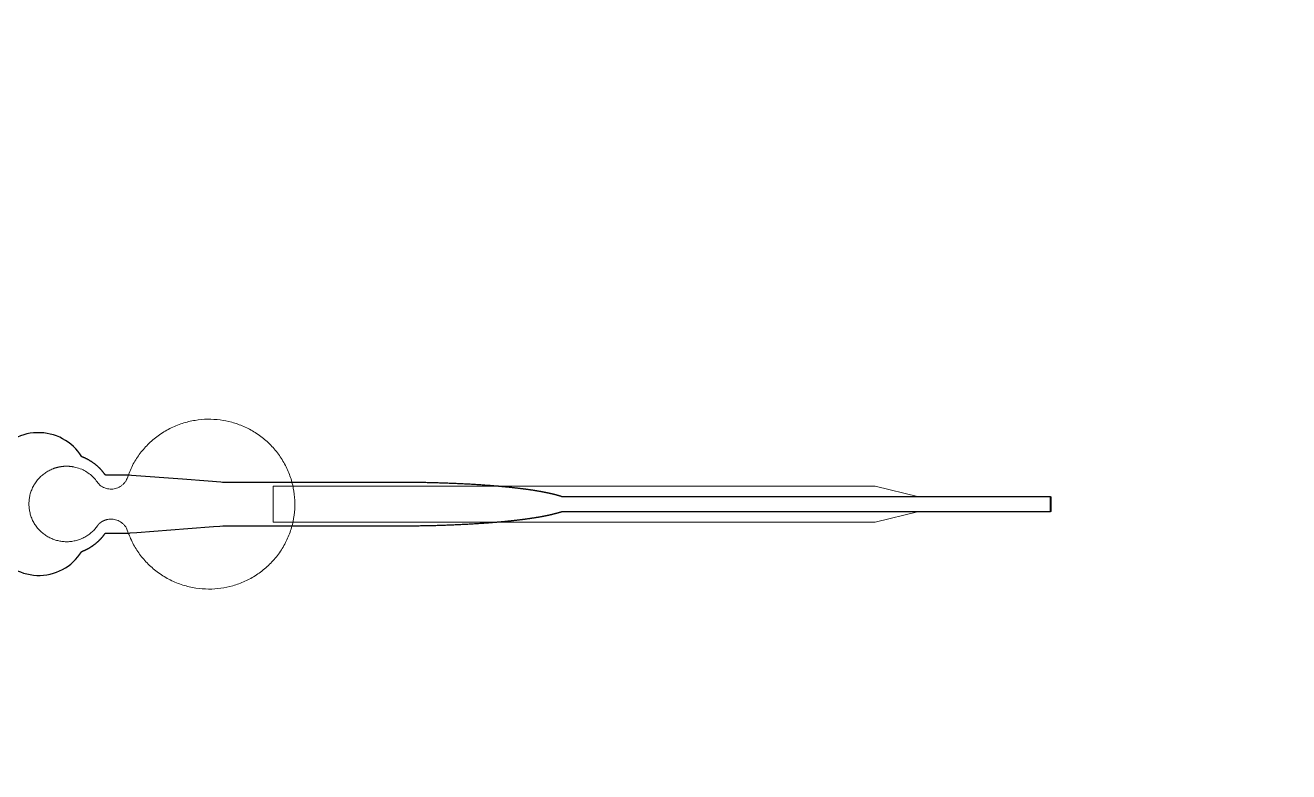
# Model space of a CAD drawing. Header units: inches. Extents: x -52997 to 52003, y -52254 to 52746.
# Drawn here: x -6910 to -2547, y 12617 to 15194 of the extents above; entities that cross this region are included whole.
import ezdxf

# ---------------------------------------------------------------- set-up
doc = ezdxf.new("R2010")
doc.units = ezdxf.units.IN
doc.header["$MEASUREMENT"] = 0
doc.layers.add('1', color=1, linetype='Continuous')
doc.layers.add('2', color=140, linetype='Continuous', lineweight=0)
doc.layers.add('3', color=90, linetype='Continuous', lineweight=0)

msp = doc.modelspace()

# ---------------------------------------------------------------- linework, layer by layer
at = {"layer": '1'}
for points in [[(-16283.4, -47485.7), (0, -47485.7), (16283.4, -47485.7, 5.999107)], [(-16250, -47285.7), (0, -47285.7), (16250, -47285.7, 5.986812)], [(-13685.8, -45485.7), (0, -45485.7), (13685.8, -45485.7, 6.794322)]]:
    msp.add_lwpolyline(points, format="xyb", close=True, dxfattribs=at)
msp.add_lwpolyline([(-7019.4, 13388.6, 0.578435), (-6714.9, 13377.2), (-6714.5, 13377.3), (-6713.7, 13377.6), (-6712.9, 13378), (-6712, 13378.3), (-6711.2, 13378.6), (-6710.3, 13379), (-6709.5, 13379.4), (-6708.6, 13379.7), (-6707.8, 13380.1), (-6706.9, 13380.5), (-6706.1, 13380.8), (-6705.2, 13381.2), (-6704.3, 13381.6), (-6703.5, 13382), (-6702.6, 13382.4), (-6701.8, 13382.8), (-6700.9, 13383.3), (-6700.1, 13383.7), (-6699.2, 13384.1), (-6698.3, 13384.5), (-6697.5, 13385), (-6696.6, 13385.4), (-6695.8, 13385.9), (-6694.9, 13386.3), (-6694.1, 13386.8), (-6693.2, 13387.3), (-6692.3, 13387.8), (-6691.5, 13388.2), (-6690.6, 13388.7), (-6689.8, 13389.2), (-6688.9, 13389.7), (-6688.1, 13390.2), (-6687.2, 13390.8), (-6686.4, 13391.3), (-6685.5, 13391.8), (-6684.7, 13392.3), (-6683.8, 13392.9), (-6683, 13393.4), (-6682.1, 13393.9), (-6681.3, 13394.5), (-6680.5, 13395.1), (-6679.6, 13395.6), (-6678.8, 13396.2), (-6677.9, 13396.8), (-6677.1, 13397.3), (-6676.3, 13397.9), (-6675.5, 13398.5), (-6674.6, 13399.1), (-6673.8, 13399.7), (-6673, 13400.3), (-6672.2, 13400.9), (-6671.4, 13401.5), (-6670.6, 13402.2), (-6669.7, 13402.8), (-6668.9, 13403.4), (-6668.1, 13404), (-6667.3, 13404.7), (-6666.5, 13405.3), (-6665.8, 13406), (-6665, 13406.6), (-6664.2, 13407.3), (-6663.4, 13407.9), (-6662.6, 13408.6), (-6661.9, 13409.3), (-6661.1, 13409.9), (-6660.3, 13410.6), (-6659.6, 13411.3), (-6658.8, 13412), (-6658.1, 13412.7), (-6657.3, 13413.4), (-6656.6, 13414), (-6655.8, 13414.7), (-6655.1, 13415.4), (-6654.4, 13416.2), (-6653.6, 13416.9), (-6652.9, 13417.6), (-6652.2, 13418.3), (-6651.5, 13419), (-6650.8, 13419.7), (-6650.1, 13420.5), (-6649.4, 13421.2), (-6648.7, 13421.9), (-6648, 13422.6), (-6647.3, 13423.4), (-6646.7, 13424.1), (-6646, 13424.9), (-6645.3, 13425.6), (-6644.7, 13426.3), (-6644, 13427.1), (-6643.4, 13427.8), (-6642.7, 13428.6), (-6642.1, 13429.3), (-6641.5, 13430.1), (-6640.9, 13430.8), (-6640.2, 13431.6), (-6639.6, 13432.4), (-6639, 13433.1), (-6638.4, 13433.9), (-6637.8, 13434.7), (-6637.3, 13435.4), (-6636.7, 13436.2), (-6636.1, 13436.9), (-6635.5, 13437.7), (-6635, 13438.5), (-6634.4, 13439.3), (-6633.9, 13440), (-6633.3, 13440.8), (-6589.8, 13440.8), (-6568, 13440.8), (-6557.1, 13440.8), (-6554.3, 13440.8), (-6553, 13440.8), (-6552.9, 13440.8), (-6552.9, 13440.8), (-6552.9, 13440.8), (-6552.9, 13440.8), (-6552.9, 13440.8), (-6552.8, 13440.8), (-6552.5, 13440.8), (-6551.8, 13440.9), (-6550.4, 13441), (-6547.6, 13441.2), (-6525.5, 13442.9), (-6348.9, 13456.4), (-6260.6, 13463.2), (-6238.5, 13464.9), (-6227.5, 13465.8), (-6227.1, 13465.8), (-6227, 13465.8), (-6227, 13465.8), (-6227, 13465.8), (-6226.9, 13465.8), (-6226.5, 13465.8), (-5966, 13465.8), (-5959.7, 13465.8), (-5947.1, 13465.8), (-5846.6, 13465.8), (-5645.6, 13465.8), (-5633, 13465.8), (-5626.8, 13465.8), (-5623.6, 13465.8), (-5622, 13465.8), (-5621.6, 13465.8), (-5621.5, 13465.8), (-5621.4, 13465.8), (-5621.3, 13465.8), (-5621.3, 13465.8), (-5621.3, 13465.8), (-5620.7, 13465.8), (-5616.1, 13465.8), (-5611.5, 13465.8), (-5606.9, 13465.8), (-5602.2, 13465.8), (-5597.6, 13465.9), (-5592.9, 13465.9), (-5588.3, 13465.9), (-5583.6, 13465.9), (-5578.9, 13466), (-5574.2, 13466), (-5569.5, 13466.1), (-5564.8, 13466.1), (-5560, 13466.2), (-5555.3, 13466.3), (-5550.5, 13466.3), (-5545.8, 13466.4), (-5541, 13466.5), (-5536.2, 13466.6), (-5531.5, 13466.6), (-5526.7, 13466.7), (-5521.9, 13466.8), (-5517.1, 13466.9), (-5512.3, 13467), (-5507.4, 13467.2), (-5502.6, 13467.3), (-5497.8, 13467.4), (-5493, 13467.5), (-5488.2, 13467.7), (-5483.3, 13467.8), (-5478.5, 13468), (-5473.7, 13468.1), (-5468.8, 13468.3), (-5464, 13468.4), (-5459.2, 13468.6), (-5454.3, 13468.8), (-5449.5, 13468.9), (-5444.7, 13469.1), (-5439.9, 13469.3), (-5435, 13469.5), (-5430.2, 13469.7), (-5425.4, 13469.9), (-5420.6, 13470.1), (-5415.8, 13470.3), (-5411, 13470.6), (-5406.2, 13470.8), (-5401.4, 13471), (-5396.6, 13471.3), (-5391.9, 13471.5), (-5387.1, 13471.7), (-5382.4, 13472), (-5377.6, 13472.3), (-5372.9, 13472.5), (-5368.2, 13472.8), (-5363.5, 13473.1), (-5358.8, 13473.4), (-5354.1, 13473.6), (-5349.4, 13473.9), (-5344.8, 13474.2), (-5340.1, 13474.5), (-5335.5, 13474.8), (-5330.9, 13475.2), (-5326.3, 13475.5), (-5321.7, 13475.8), (-5319.4, 13476), (-5317.2, 13476.1), (-5314.9, 13476.3), (-5312.6, 13476.5), (-5310.4, 13476.7), (-5308.1, 13476.8), (-5305.9, 13477), (-5303.6, 13477.2), (-5301.4, 13477.3), (-5299.1, 13477.5), (-5296.9, 13477.7), (-5294.7, 13477.9), (-5292.5, 13478.1), (-5290.3, 13478.2), (-5288, 13478.4), (-5285.8, 13478.6), (-5283.6, 13478.8), (-5281.4, 13479), (-5279.3, 13479.2), (-5277.1, 13479.4), (-5274.9, 13479.6), (-5272.7, 13479.7), (-5270.6, 13479.9), (-5268.4, 13480.1), (-5266.3, 13480.3), (-5264.1, 13480.5), (-5262, 13480.7), (-5259.9, 13480.9), (-5257.7, 13481.1), (-5255.6, 13481.3), (-5253.5, 13481.5), (-5251.4, 13481.7), (-5249.3, 13481.9), (-5247.2, 13482.2), (-5245.1, 13482.4), (-5243, 13482.6), (-5241, 13482.8), (-5238.9, 13483), (-5236.9, 13483.2), (-5234.8, 13483.4), (-5232.8, 13483.6), (-5230.7, 13483.9), (-5228.7, 13484.1), (-5226.7, 13484.3), (-5224.7, 13484.5), (-5222.7, 13484.7), (-5220.7, 13485), (-5218.7, 13485.2), (-5216.7, 13485.4), (-5214.7, 13485.6), (-5212.8, 13485.9), (-5210.8, 13486.1), (-5208.9, 13486.3), (-5206.9, 13486.6), (-5205, 13486.8), (-5203.1, 13487), (-5201.1, 13487.3), (-5199.2, 13487.5), (-5197.3, 13487.7), (-5195.4, 13488), (-5193.6, 13488.2), (-5191.7, 13488.4), (-5189.8, 13488.7), (-5188, 13488.9), (-5186.1, 13489.2), (-5184.3, 13489.4), (-5182.5, 13489.6), (-5180.6, 13489.9), (-5178.8, 13490.1), (-5177, 13490.4), (-5175.2, 13490.6), (-5173.4, 13490.9), (-5171.7, 13491.1), (-5169.9, 13491.4), (-5168.1, 13491.6), (-5166.4, 13491.9), (-5164.6, 13492.1), (-5162.9, 13492.4), (-5161.2, 13492.7), (-5159.5, 13492.9), (-5157.8, 13493.2), (-5156.1, 13493.4), (-5154.4, 13493.7), (-5152.7, 13493.9), (-5151.1, 13494.2), (-5149.4, 13494.5), (-5147.8, 13494.7), (-5146.1, 13495), (-5144.5, 13495.3), (-5142.9, 13495.5), (-5141.3, 13495.8), (-5139.7, 13496.1), (-5138.1, 13496.3), (-5136.6, 13496.6), (-5135, 13496.9), (-5133.4, 13497.1), (-5131.9, 13497.4), (-5130.4, 13497.7), (-5128.8, 13497.9), (-5127.3, 13498.2), (-5125.8, 13498.5), (-5124.3, 13498.8), (-5122.9, 13499), (-5121.4, 13499.3), (-5119.9, 13499.6), (-5118.5, 13499.9), (-5117, 13500.1), (-5115.6, 13500.4), (-5114.2, 13500.7), (-5112.8, 13501), (-5111.4, 13501.3), (-5110, 13501.5), (-5108.6, 13501.8), (-5107.3, 13502.1), (-5105.9, 13502.4), (-5104.6, 13502.7), (-5103.2, 13503), (-5101.9, 13503.2), (-5100.6, 13503.5), (-5099.3, 13503.8), (-5098, 13504.1), (-5096.7, 13504.4), (-5095.4, 13504.7), (-5094.2, 13505), (-5092.9, 13505.3), (-5091.7, 13505.5), (-5090.5, 13505.8), (-5089.3, 13506.1), (-5088.1, 13506.4), (-5086.9, 13506.7), (-5085.7, 13507), (-5084.5, 13507.3), (-5083.4, 13507.6), (-5082.2, 13507.9), (-5081.1, 13508.2), (-5079.9, 13508.5), (-5078.8, 13508.7), (-5077.7, 13509), (-5076.6, 13509.3), (-5075.5, 13509.6), (-5074.5, 13509.9), (-5073.4, 13510.2), (-5072.4, 13510.5), (-5071.3, 13510.8), (-5070.3, 13511.1), (-5069.3, 13511.4), (-5068.3, 13511.7), (-5067.3, 13512), (-5066.3, 13512.3), (-5065.3, 13512.6), (-5064.4, 13512.9), (-5063.4, 13513.2), (-5062.5, 13513.5), (-5061.5, 13513.8), (-5060.6, 13514.1), (-5059.7, 13514.4), (-5058.8, 13514.7), (-5057.9, 13515), (-5057.1, 13515.3), (-5055.7, 13515.8), (-3370, 13515.6), (-3370, 13565.8), (-5055.6, 13565.8), (-5055.9, 13565.9), (-5056.7, 13566.2), (-5057.6, 13566.5), (-5058.5, 13566.8), (-5059.4, 13567.1), (-5060.3, 13567.4), (-5061.2, 13567.7), (-5062.1, 13568), (-5063.1, 13568.3), (-5064, 13568.6), (-5065, 13568.9), (-5065.9, 13569.2), (-5066.9, 13569.5), (-5067.9, 13569.8), (-5068.9, 13570.1), (-5069.9, 13570.4), (-5071, 13570.7), (-5072, 13571), (-5073.1, 13571.3), (-5074.1, 13571.6), (-5075.2, 13571.9), (-5076.3, 13572.2), (-5077.4, 13572.5), (-5078.5, 13572.8), (-5079.6, 13573), (-5080.7, 13573.3), (-5081.9, 13573.6), (-5083, 13573.9), (-5084.2, 13574.2), (-5085.3, 13574.5), (-5086.5, 13574.8), (-5087.7, 13575.1), (-5088.9, 13575.4), (-5090.1, 13575.7), (-5091.3, 13576), (-5092.6, 13576.3), (-5093.8, 13576.5), (-5095.1, 13576.8), (-5096.4, 13577.1), (-5097.6, 13577.4), (-5098.9, 13577.7), (-5100.2, 13578), (-5101.5, 13578.3), (-5102.9, 13578.6), (-5104.2, 13578.8), (-5105.5, 13579.1), (-5106.9, 13579.4), (-5108.3, 13579.7), (-5109.6, 13580), (-5111, 13580.3), (-5112.4, 13580.5), (-5113.8, 13580.8), (-5115.3, 13581.1), (-5116.7, 13581.4), (-5118.1, 13581.7), (-5119.6, 13581.9), (-5121, 13582.2), (-5122.5, 13582.5), (-5124, 13582.8), (-5125.5, 13583), (-5127, 13583.3), (-5128.5, 13583.6), (-5130, 13583.9), (-5131.5, 13584.1), (-5133.1, 13584.4), (-5134.6, 13584.7), (-5136.2, 13584.9), (-5137.8, 13585.2), (-5139.4, 13585.5), (-5141, 13585.7), (-5142.6, 13586), (-5144.2, 13586.3), (-5145.8, 13586.5), (-5147.4, 13586.8), (-5149.1, 13587.1), (-5150.7, 13587.3), (-5152.4, 13587.6), (-5154.1, 13587.9), (-5155.7, 13588.1), (-5157.4, 13588.4), (-5159.1, 13588.6), (-5160.8, 13588.9), (-5162.6, 13589.1), (-5164.3, 13589.4), (-5166, 13589.7), (-5167.8, 13589.9), (-5169.5, 13590.2), (-5171.3, 13590.4), (-5173.1, 13590.7), (-5174.9, 13590.9), (-5176.6, 13591.2), (-5178.4, 13591.4), (-5180.3, 13591.6), (-5182.1, 13591.9), (-5183.9, 13592.1), (-5185.7, 13592.4), (-5187.6, 13592.6), (-5189.4, 13592.9), (-5191.3, 13593.1), (-5193.2, 13593.3), (-5195.1, 13593.6), (-5197, 13593.8), (-5198.8, 13594.1), (-5200.8, 13594.3), (-5202.7, 13594.5), (-5204.6, 13594.8), (-5206.5, 13595), (-5208.5, 13595.2), (-5210.4, 13595.5), (-5212.4, 13595.7), (-5214.3, 13595.9), (-5216.3, 13596.1), (-5218.3, 13596.4), (-5220.3, 13596.6), (-5222.3, 13596.8), (-5224.3, 13597), (-5226.3, 13597.2), (-5228.3, 13597.5), (-5230.3, 13597.7), (-5232.3, 13597.9), (-5234.4, 13598.1), (-5236.4, 13598.3), (-5238.5, 13598.5), (-5240.5, 13598.8), (-5242.6, 13599), (-5244.7, 13599.2), (-5246.8, 13599.4), (-5248.8, 13599.6), (-5250.9, 13599.8), (-5253, 13600), (-5255.1, 13600.2), (-5257.3, 13600.4), (-5259.4, 13600.6), (-5261.5, 13600.8), (-5263.6, 13601), (-5265.8, 13601.2), (-5267.9, 13601.4), (-5270.1, 13601.6), (-5272.2, 13601.8), (-5274.4, 13602), (-5276.6, 13602.2), (-5278.7, 13602.4), (-5280.9, 13602.6), (-5283.1, 13602.8), (-5285.3, 13602.9), (-5287.5, 13603.1), (-5289.7, 13603.3), (-5291.9, 13603.5), (-5294.1, 13603.7), (-5296.4, 13603.8), (-5298.6, 13604), (-5300.8, 13604.2), (-5303, 13604.4), (-5305.3, 13604.6), (-5307.5, 13604.7), (-5309.8, 13604.9), (-5312, 13605.1), (-5314.3, 13605.2), (-5316.6, 13605.4), (-5318.8, 13605.6), (-5323.4, 13605.9), (-5327.9, 13606.2), (-5332.5, 13606.5), (-5337.1, 13606.9), (-5341.7, 13607.2), (-5346.4, 13607.5), (-5351, 13607.8), (-5355.7, 13608), (-5360.4, 13608.3), (-5365, 13608.6), (-5369.7, 13608.9), (-5374.4, 13609.2), (-5379.2, 13609.4), (-5383.9, 13609.7), (-5388.6, 13609.9), (-5393.4, 13610.2), (-5398.1, 13610.4), (-5402.9, 13610.7), (-5407.7, 13610.9), (-5412.4, 13611.1), (-5417.2, 13611.3), (-5422, 13611.5), (-5426.8, 13611.7), (-5431.6, 13611.9), (-5436.4, 13612.1), (-5441.2, 13612.3), (-5446, 13612.5), (-5450.8, 13612.7), (-5455.6, 13612.9), (-5460.4, 13613.1), (-5465.2, 13613.2), (-5470, 13613.4), (-5474.8, 13613.5), (-5479.7, 13613.7), (-5484.5, 13613.8), (-5489.3, 13614), (-5494.1, 13614.1), (-5498.9, 13614.2), (-5503.7, 13614.3), (-5508.4, 13614.5), (-5513.2, 13614.6), (-5518, 13614.7), (-5522.8, 13614.8), (-5527.5, 13614.9), (-5532.3, 13615), (-5537.1, 13615.1), (-5541.8, 13615.1), (-5546.5, 13615.2), (-5551.3, 13615.3), (-5556, 13615.4), (-5560.7, 13615.4), (-5565.4, 13615.5), (-5570.1, 13615.5), (-5574.8, 13615.6), (-5579.4, 13615.6), (-5584.1, 13615.7), (-5588.7, 13615.7), (-5593.4, 13615.7), (-5598, 13615.7), (-5602.6, 13615.8), (-5607.2, 13615.8), (-5609.5, 13615.8), (-5610.1, 13615.8), (-5610.4, 13615.8), (-5610.5, 13615.8), (-5610.7, 13615.8), (-5612.3, 13615.8), (-5618.7, 13615.8), (-5631.4, 13615.8), (-5682.4, 13615.8), (-5886.3, 13615.8), (-5937.3, 13615.8), (-5962.8, 13615.8), (-5969.2, 13615.8), (-5970.8, 13615.8), (-6226.6, 13615.8), (-6227, 13615.8), (-6227, 13615.8), (-6227, 13615.8), (-6227.1, 13615.8), (-6227.2, 13615.8), (-6227.5, 13615.8), (-6228.9, 13615.9), (-6234.4, 13616.3), (-6278.6, 13619.7), (-6366.9, 13626.5), (-6543.5, 13640.1), (-6549.1, 13640.5), (-6551.8, 13640.7), (-6552.5, 13640.8), (-6552.8, 13640.8), (-6552.9, 13640.8), (-6552.9, 13640.8), (-6552.9, 13640.8), (-6552.9, 13640.8), (-6552.9, 13640.8), (-6553, 13640.8), (-6553.3, 13640.8), (-6556.1, 13640.8), (-6561.5, 13640.8), (-6572.4, 13640.8), (-6594.2, 13640.8), (-6616, 13640.8), (-6626.9, 13640.8), (-6632.3, 13640.8), (-6633, 13640.8), (-6633.2, 13640.8), (-6633.3, 13640.8), (-6633.3, 13640.8), (-6633.3, 13640.8), (-6633.3, 13640.8), (-6633.4, 13640.8), (-6633.7, 13641.4), (-6634.5, 13642.5), (-6635.4, 13643.6), (-6636.2, 13644.7), (-6637, 13645.9), (-6637.9, 13647), (-6638.7, 13648.1), (-6639.6, 13649.2), (-6640.5, 13650.3), (-6641.4, 13651.4), (-6642.3, 13652.5), (-6643.2, 13653.6), (-6644.2, 13654.7), (-6645.1, 13655.8), (-6646.1, 13656.9), (-6647.1, 13658), (-6648.1, 13659.1), (-6649.1, 13660.2), (-6650.1, 13661.2), (-6651.1, 13662.3), (-6652.1, 13663.4), (-6653.2, 13664.4), (-6654.3, 13665.5), (-6655.3, 13666.5), (-6656.4, 13667.6), (-6657.5, 13668.6), (-6658.6, 13669.6), (-6659.8, 13670.6), (-6660.9, 13671.6), (-6662, 13672.6), (-6663.2, 13673.6), (-6664.4, 13674.6), (-6665.5, 13675.6), (-6666.7, 13676.6), (-6667.9, 13677.5), (-6669.1, 13678.5), (-6670.3, 13679.4), (-6671.6, 13680.4), (-6672.8, 13681.3), (-6674.1, 13682.2), (-6675.3, 13683.1), (-6676.6, 13684), (-6677.9, 13684.9), (-6679.2, 13685.8), (-6680.5, 13686.7), (-6681.8, 13687.5), (-6683.1, 13688.4), (-6684.4, 13689.2), (-6685.7, 13690), (-6687.1, 13690.8), (-6688.4, 13691.6), (-6689.7, 13692.4), (-6691.1, 13693.2), (-6692.5, 13694), (-6693.8, 13694.7), (-6695.2, 13695.5), (-6696.6, 13696.2), (-6698, 13696.9), (-6699.4, 13697.6), (-6700.8, 13698.3), (-6702.2, 13699), (-6703.6, 13699.7), (-6705, 13700.3), (-6706.4, 13700.9), (-6707.8, 13701.6), (-6709.3, 13702.2), (-6710.7, 13702.8), (-6712.1, 13703.3), (-6713.6, 13703.9), (-6714.8, 13704.4, 0.576044), (-7019.4, 13695.1, 0.560065)], format="xyb", dxfattribs=at)
msp.add_circle((-497.2, 245.8), 52500, dxfattribs=at)
at = {"layer": '2'}
for points in [[(-16283.4, -47485.7), (0, -47485.7), (16283.4, -47485.7, 5.999107)], [(-16250, -47285.7), (0, -47285.7), (16250, -47285.7, 5.986812)], [(-13685.8, -45485.7), (0, -45485.7), (13685.8, -45485.7, 6.794322)]]:
    msp.add_lwpolyline(points, format="xyb", close=True, dxfattribs=at)
msp.add_circle((-497.2, 245.8), 52500, dxfattribs=at)
msp.add_rational_spline([(-6658, 13470.3), (-6635.8, 13493.4), (-6604.1, 13488.2), (-6572.5, 13483), (-6558.9, 13453.9), (-6483.4, 13213.1), (-6231.4, 13250.8), (-5979.4, 13288.4), (-5979.3, 13540.6), (-5979.2, 13792.7), (-6231.1, 13830.6), (-6483.1, 13868.6), (-6558.8, 13627.8), (-6572, 13599.3), (-6602.8, 13593.6), (-6633.7, 13587.8), (-6656.3, 13609.6), (-6707.6, 13693), (-6802, 13666.9), (-6896.4, 13640.8), (-6897.6, 13542.8), (-6898.8, 13444.9), (-6805.1, 13416.5), (-6711.3, 13388.1), (-6658, 13470.3)], [1, 0.884783429184, 1, 0.884783429184, 1, 0.758252289935, 1, 0.758252289935, 1, 0.758252289935, 1, 0.758252289935, 1, 0.888941908896, 1, 0.888941908896, 1, 0.79946124759, 1, 0.79946124759, 1, 0.79946124759, 1, 0.79946124759, 1], degree=2, knots=[0, 0, 0, 0.969535, 0.969535, 1.939069, 1.939069, 3.359405, 3.359405, 4.779741, 4.779741, 6.200078, 6.200078, 7.620414, 7.620414, 8.571947, 8.571947, 9.52348, 9.52348, 10.812277, 10.812277, 12.101074, 12.101074, 13.389871, 13.389871, 14.678668, 14.678668, 14.678668], dxfattribs=at)
at = {"layer": '3'}
for points in [[(-16283.4, -47485.7), (0, -47485.7), (16283.4, -47485.7, 5.999107)], [(-16283.4, -47485.7), (0, -47485.7), (16283.4, -47485.7, 5.999107)], [(-16250, -47285.7), (0, -47285.7), (16250, -47285.7, 5.986812)], [(-16250, -47285.7), (0, -47285.7), (16250, -47285.7, 5.986812)], [(-13685.8, -45485.7), (0, -45485.7), (13685.8, -45485.7, 6.794322)], [(-13685.8, -45485.7), (0, -45485.7), (13685.8, -45485.7, 6.794322)]]:
    msp.add_lwpolyline(points, format="xyb", close=True, dxfattribs=at)
msp.add_lwpolyline([(-6054.4, 13603.3), (-3974.9, 13603.3), (-3824.9, 13565.8), (-3367.9, 13565.8), (-3367.9, 13515.8), (-3824.9, 13515.8), (-3974.9, 13478.3), (-6054.4, 13478.3)], close=True, dxfattribs=at)
msp.add_circle((-497.2, 245.8), 52500, dxfattribs=at)
msp.add_circle((-497.2, 245.8), 52500, dxfattribs=at)

doc.saveas('drawing.dxf')
